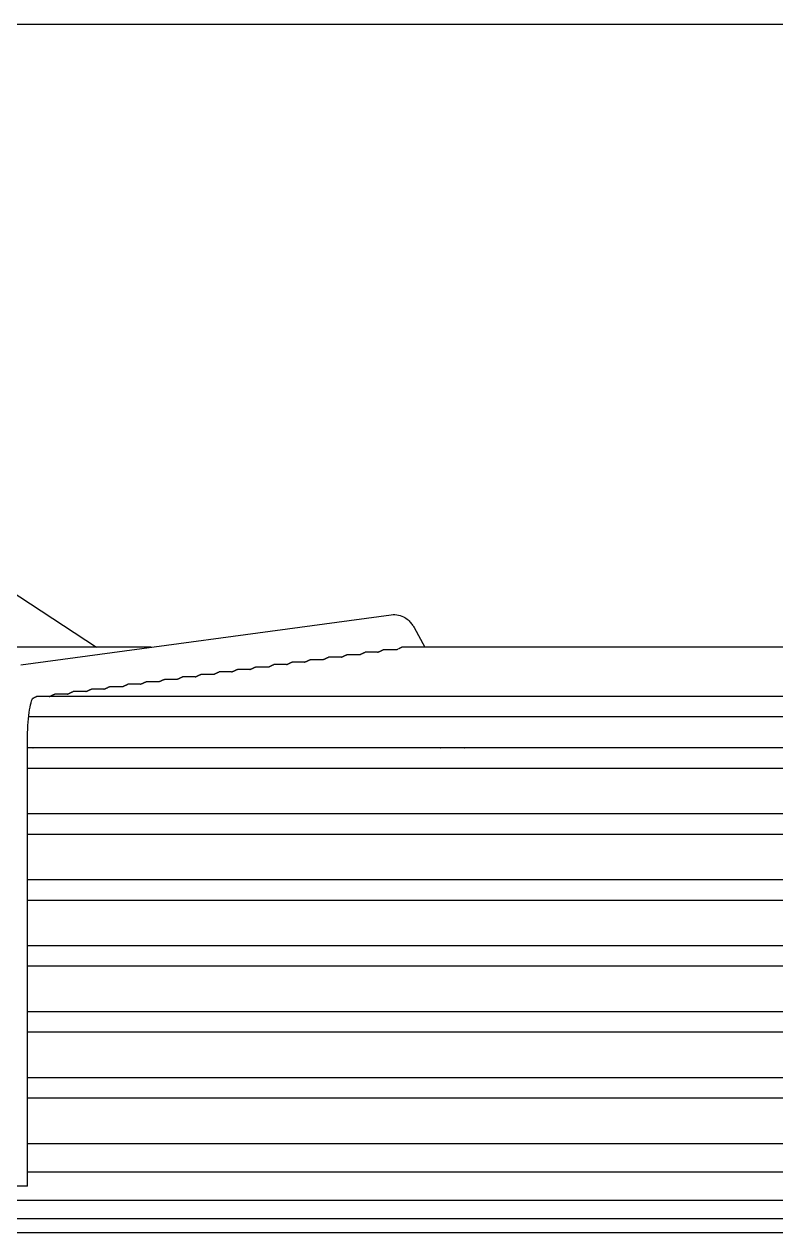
# Model space of a CAD drawing. Header units: millimetres. Extents: x 17046 to 32328, y 18593 to 29476.
# Drawn here: x 17351.49 to 17355.62, y 18984.06 to 18990.69 of the extents above; entities that cross this region are included whole.
import ezdxf

# ---------------------------------------------------------------- set-up
doc = ezdxf.new("R2010")
doc.units = ezdxf.units.MM
doc.header["$LTSCALE"] = 5
doc.layers.add('UNIT', color=6, linetype='Continuous')

msp = doc.modelspace()

# ---------------------------------------------------------------- linework, layer by layer
at = {"layer": 'UNIT'}
for p, q in [((17350.5306, 18990.6942), (17360.6099, 18990.6942)), ((17350.9552, 18987.8889), (17351.8922, 18987.2749)), ((17351.4755, 18987.1783), (17353.5109, 18987.4529)), ((17353.6358, 18987.383), (17353.6958, 18987.2749)), ((17352.1916, 18987.2749), (17350.686, 18987.2749)), ((17353.3353, 18987.2331), (17353.2666, 18987.2331)), ((17353.4355, 18987.2466), (17353.3668, 18987.2466)), ((17353.5354, 18987.2601), (17353.4671, 18987.2601)), ((17357.5715, 18987.2749), (17353.569, 18987.2749)), ((17352.8344, 18987.1657), (17352.7655, 18987.1657)), ((17352.9346, 18987.1791), (17352.8657, 18987.1791)), ((17353.0348, 18987.1926), (17352.9659, 18987.1926)), ((17353.1349, 18987.2061), (17353.0662, 18987.2061)), ((17353.2351, 18987.2196), (17353.1664, 18987.2196)), ((17352.3335, 18987.0982), (17352.2644, 18987.0982)), ((17352.4337, 18987.1117), (17352.3646, 18987.1117)), ((17352.5338, 18987.1252), (17352.4648, 18987.1252)), ((17352.634, 18987.1387), (17352.565, 18987.1387)), ((17352.7342, 18987.1522), (17352.6653, 18987.1522)), ((17351.9327, 18987.0442), (17351.8635, 18987.0442)), ((17352.0329, 18987.0577), (17351.9637, 18987.0577)), ((17352.1331, 18987.0712), (17352.0639, 18987.0712)), ((17352.2333, 18987.0847), (17352.1641, 18987.0847)), ((17359.5777, 18987.0037), (17351.5628, 18987.0037)), ((17351.7324, 18987.0172), (17351.663, 18987.0172)), ((17351.8325, 18987.0307), (17351.7632, 18987.0307)), ((17351.5191, 18986.8935), (17359.6213, 18986.8935)), ((17351.5133, 18984.3163), (17351.5133, 18986.7856)), ((17359.6272, 18986.7218), (17351.5133, 18986.7218)), ((17351.5422, 18986.7232), (17351.5444, 18986.7218)), ((17352.2919, 18986.7232), (17352.2919, 18986.7218)), ((17351.5133, 18986.6115), (17359.6272, 18986.6115)), ((17359.6272, 18986.3596), (17351.5133, 18986.3596)), ((17351.5133, 18986.2493), (17359.6272, 18986.2493)), ((17359.6272, 18985.9974), (17351.5133, 18985.9974)), ((17351.5133, 18985.8871), (17359.6272, 18985.8871)), ((17359.6272, 18985.6352), (17351.5133, 18985.6352)), ((17351.5133, 18985.5249), (17359.6272, 18985.5249)), ((17359.6272, 18985.2729), (17351.5133, 18985.2729)), ((17351.5133, 18985.1627), (17359.6272, 18985.1627)), ((17359.6272, 18984.9107), (17351.5133, 18984.9107)), ((17351.5133, 18984.8005), (17359.6272, 18984.8005)), ((17359.6272, 18984.5485), (17351.5133, 18984.5485)), ((17351.5133, 18984.395), (17359.6272, 18984.395)), ((17351.5133, 18984.3163), (17351.3164, 18984.3163)), ((17350.9443, 18984.2395), (17360.1962, 18984.2395)), ((17338.7002, 18984.1391), (17372.4403, 18984.1391)), ((17372.4403, 18984.0604), (17338.7002, 18984.0604))]:
    msp.add_line(p, q, dxfattribs=at)
for start_param, end_param in [(0.23649, 0.259134), (1.752338, 1.774981)]:
    msp.add_ellipse((17353.8538, 18986.7872), major_axis=(-0.0861, -0.0478), ratio=0.875426, start_param=start_param, end_param=end_param, dxfattribs=at)
for points, knots in [([(17353.5109, 18987.4529), (17353.5242, 18987.4547), (17353.5382, 18987.454), (17353.5639, 18987.4482), (17353.5753, 18987.4432), (17353.5943, 18987.4319), (17353.602, 18987.4256), (17353.6148, 18987.4132), (17353.6199, 18987.407), (17353.6287, 18987.3949), (17353.6324, 18987.389), (17353.6357, 18987.3831), (17353.6357, 18987.383), (17353.6358, 18987.383)], [3.1066861, 3.1066861, 3.1066861, 3.1066861, 3.1999885, 3.1999885, 3.2942363, 3.2942363, 3.388484, 3.388484, 3.4827318, 3.4827318, 3.5769796, 3.5769796, 3.577925, 3.577925, 3.577925, 3.577925]), ([(17353.2351, 18987.2196), (17353.2364, 18987.2201), (17353.2376, 18987.2206), (17353.2388, 18987.221), (17353.2401, 18987.2215), (17353.2413, 18987.222), (17353.2425, 18987.2225), (17353.2436, 18987.223), (17353.2448, 18987.2235), (17353.2458, 18987.224), (17353.2469, 18987.2245), (17353.248, 18987.225), (17353.2489, 18987.2254), (17353.2499, 18987.2259), (17353.2509, 18987.2263), (17353.2518, 18987.2268), (17353.2527, 18987.2272), (17353.2535, 18987.2276), (17353.2543, 18987.228), (17353.2551, 18987.2284), (17353.2559, 18987.2288), (17353.2566, 18987.2292), (17353.2573, 18987.2295), (17353.258, 18987.2299), (17353.2587, 18987.2302), (17353.2593, 18987.2305), (17353.26, 18987.2308), (17353.2605, 18987.231), (17353.2611, 18987.2313), (17353.2617, 18987.2315), (17353.2622, 18987.2318), (17353.2627, 18987.232), (17353.2631, 18987.2322), (17353.2636, 18987.2323), (17353.264, 18987.2325), (17353.2644, 18987.2326), (17353.2648, 18987.2328), (17353.2651, 18987.2329), (17353.2655, 18987.233), (17353.2657, 18987.233), (17353.266, 18987.2331), (17353.2663, 18987.2331), (17353.2665, 18987.2331), (17353.2665, 18987.2331), (17353.2666, 18987.2331), (17353.2666, 18987.2331)], [0.17268, 0.17268, 0.17268, 0.17268, 0.195122, 0.195122, 0.195122, 0.2195122, 0.2195122, 0.2195122, 0.2439024, 0.2439024, 0.2439024, 0.2682927, 0.2682927, 0.2682927, 0.2926829, 0.2926829, 0.2926829, 0.3170732, 0.3170732, 0.3170732, 0.3414634, 0.3414634, 0.3414634, 0.3658537, 0.3658537, 0.3658537, 0.3902439, 0.3902439, 0.3902439, 0.4146341, 0.4146341, 0.4146341, 0.4390244, 0.4390244, 0.4390244, 0.4634146, 0.4634146, 0.4634146, 0.4878049, 0.4878049, 0.4878049, 0.5121951, 0.5121951, 0.5121951, 0.515732, 0.515732, 0.515732, 0.515732]), ([(17353.3353, 18987.2331), (17353.3366, 18987.2336), (17353.3378, 18987.2341), (17353.339, 18987.2345), (17353.3403, 18987.235), (17353.3415, 18987.2355), (17353.3427, 18987.236), (17353.3439, 18987.2365), (17353.345, 18987.237), (17353.3461, 18987.2375), (17353.3472, 18987.238), (17353.3482, 18987.2385), (17353.3492, 18987.2389), (17353.3502, 18987.2394), (17353.3511, 18987.2399), (17353.352, 18987.2403), (17353.3529, 18987.2407), (17353.3537, 18987.2411), (17353.3545, 18987.2415), (17353.3554, 18987.2419), (17353.3561, 18987.2423), (17353.3568, 18987.2427), (17353.3576, 18987.243), (17353.3583, 18987.2434), (17353.3589, 18987.2437), (17353.3596, 18987.244), (17353.3602, 18987.2443), (17353.3608, 18987.2445), (17353.3613, 18987.2448), (17353.3619, 18987.245), (17353.3624, 18987.2453), (17353.3629, 18987.2455), (17353.3634, 18987.2457), (17353.3638, 18987.2458), (17353.3642, 18987.246), (17353.3646, 18987.2461), (17353.365, 18987.2463), (17353.3654, 18987.2464), (17353.3657, 18987.2465), (17353.366, 18987.2465), (17353.3663, 18987.2466), (17353.3665, 18987.2466), (17353.3667, 18987.2466), (17353.3668, 18987.2466), (17353.3668, 18987.2466), (17353.3668, 18987.2466)], [0.1723275, 0.1723275, 0.1723275, 0.1723275, 0.195122, 0.195122, 0.195122, 0.2195122, 0.2195122, 0.2195122, 0.2439024, 0.2439024, 0.2439024, 0.2682927, 0.2682927, 0.2682927, 0.2926829, 0.2926829, 0.2926829, 0.3170732, 0.3170732, 0.3170732, 0.3414634, 0.3414634, 0.3414634, 0.3658537, 0.3658537, 0.3658537, 0.3902439, 0.3902439, 0.3902439, 0.4146341, 0.4146341, 0.4146341, 0.4390244, 0.4390244, 0.4390244, 0.4634146, 0.4634146, 0.4634146, 0.4878049, 0.4878049, 0.4878049, 0.5121951, 0.5121951, 0.5121951, 0.5157454, 0.5157454, 0.5157454, 0.5157454]), ([(17353.4355, 18987.2466), (17353.4368, 18987.2471), (17353.438, 18987.2476), (17353.4393, 18987.248), (17353.4405, 18987.2485), (17353.4418, 18987.2491), (17353.4429, 18987.2496), (17353.4441, 18987.2501), (17353.4452, 18987.2505), (17353.4463, 18987.251), (17353.4474, 18987.2515), (17353.4484, 18987.252), (17353.4494, 18987.2524), (17353.4504, 18987.2529), (17353.4513, 18987.2534), (17353.4522, 18987.2538), (17353.4531, 18987.2542), (17353.454, 18987.2546), (17353.4548, 18987.255), (17353.4556, 18987.2554), (17353.4564, 18987.2558), (17353.4571, 18987.2562), (17353.4578, 18987.2565), (17353.4585, 18987.2569), (17353.4591, 18987.2572), (17353.4598, 18987.2575), (17353.4604, 18987.2578), (17353.461, 18987.258), (17353.4616, 18987.2583), (17353.4621, 18987.2585), (17353.4626, 18987.2588), (17353.4631, 18987.259), (17353.4636, 18987.2592), (17353.464, 18987.2593), (17353.4645, 18987.2595), (17353.4649, 18987.2596), (17353.4652, 18987.2598), (17353.4656, 18987.2599), (17353.4659, 18987.26), (17353.4662, 18987.26), (17353.4665, 18987.2601), (17353.4667, 18987.2601), (17353.467, 18987.2601), (17353.467, 18987.2601), (17353.467, 18987.2601), (17353.4671, 18987.2601)], [0.1719755, 0.1719755, 0.1719755, 0.1719755, 0.195122, 0.195122, 0.195122, 0.2195122, 0.2195122, 0.2195122, 0.2439024, 0.2439024, 0.2439024, 0.2682927, 0.2682927, 0.2682927, 0.2926829, 0.2926829, 0.2926829, 0.3170732, 0.3170732, 0.3170732, 0.3414634, 0.3414634, 0.3414634, 0.3658537, 0.3658537, 0.3658537, 0.3902439, 0.3902439, 0.3902439, 0.4146341, 0.4146341, 0.4146341, 0.4390244, 0.4390244, 0.4390244, 0.4634146, 0.4634146, 0.4634146, 0.4878049, 0.4878049, 0.4878049, 0.5121951, 0.5121951, 0.5121951, 0.5157586, 0.5157586, 0.5157586, 0.5157586]), ([(17353.5354, 18987.2601), (17353.5357, 18987.2602), (17353.536, 18987.2603), (17353.5363, 18987.2605), (17353.5378, 18987.261), (17353.5391, 18987.2615), (17353.5404, 18987.262), (17353.5417, 18987.2626), (17353.543, 18987.2631), (17353.5442, 18987.2636), (17353.5454, 18987.2642), (17353.5466, 18987.2647), (17353.5477, 18987.2652)], [0.16559879, 0.16559879, 0.16559879, 0.16559879, 0.17073171, 0.17073171, 0.17073171, 0.19512195, 0.19512195, 0.19512195, 0.2195122, 0.2195122, 0.2195122, 0.24390244, 0.24390244, 0.24390244, 0.24390244]), ([(17353.5508, 18987.2667), (17353.5518, 18987.2672), (17353.5528, 18987.2677), (17353.5537, 18987.2682), (17353.5546, 18987.2686), (17353.5555, 18987.2691), (17353.5563, 18987.2695), (17353.5572, 18987.2699), (17353.558, 18987.2703), (17353.5587, 18987.2707), (17353.5595, 18987.2711), (17353.5602, 18987.2714), (17353.5608, 18987.2717), (17353.5615, 18987.2721), (17353.5621, 18987.2724), (17353.5627, 18987.2727), (17353.5633, 18987.273), (17353.5639, 18987.2732), (17353.5644, 18987.2734), (17353.5649, 18987.2737), (17353.5654, 18987.2739), (17353.5658, 18987.2741), (17353.5663, 18987.2742), (17353.5667, 18987.2744), (17353.5671, 18987.2745), (17353.5674, 18987.2746), (17353.5678, 18987.2747), (17353.5681, 18987.2748), (17353.5684, 18987.2748), (17353.5686, 18987.2749), (17353.5689, 18987.2749), (17353.5689, 18987.2749), (17353.5689, 18987.2749), (17353.569, 18987.2749)], [0.2682927, 0.2682927, 0.2682927, 0.2682927, 0.2926829, 0.2926829, 0.2926829, 0.3170732, 0.3170732, 0.3170732, 0.3414634, 0.3414634, 0.3414634, 0.3658537, 0.3658537, 0.3658537, 0.3902439, 0.3902439, 0.3902439, 0.4146341, 0.4146341, 0.4146341, 0.4390244, 0.4390244, 0.4390244, 0.4634146, 0.4634146, 0.4634146, 0.4878049, 0.4878049, 0.4878049, 0.5121951, 0.5121951, 0.5121951, 0.5152045, 0.5152045, 0.5152045, 0.5152045]), ([(17352.7342, 18987.1522), (17352.7354, 18987.1526), (17352.7365, 18987.153), (17352.7376, 18987.1534), (17352.7389, 18987.154), (17352.7401, 18987.1545), (17352.7413, 18987.155), (17352.7425, 18987.1555), (17352.7436, 18987.156), (17352.7447, 18987.1565), (17352.7457, 18987.1569), (17352.7468, 18987.1574), (17352.7478, 18987.1579), (17352.7488, 18987.1584), (17352.7497, 18987.1588), (17352.7506, 18987.1593), (17352.7515, 18987.1597), (17352.7523, 18987.1601), (17352.7532, 18987.1605), (17352.754, 18987.1609), (17352.7547, 18987.1613), (17352.7555, 18987.1616), (17352.7562, 18987.162), (17352.7569, 18987.1623), (17352.7575, 18987.1627), (17352.7582, 18987.163), (17352.7588, 18987.1633), (17352.7594, 18987.1635), (17352.76, 18987.1638), (17352.7605, 18987.1641), (17352.761, 18987.1643), (17352.7615, 18987.1645), (17352.762, 18987.1647), (17352.7624, 18987.1649), (17352.7629, 18987.165), (17352.7633, 18987.1652), (17352.7636, 18987.1653), (17352.764, 18987.1654), (17352.7643, 18987.1655), (17352.7646, 18987.1655), (17352.7649, 18987.1656), (17352.7652, 18987.1656), (17352.7654, 18987.1657), (17352.7654, 18987.1657), (17352.7655, 18987.1657), (17352.7655, 18987.1657)], [0.1744428, 0.1744428, 0.1744428, 0.1744428, 0.195122, 0.195122, 0.195122, 0.2195122, 0.2195122, 0.2195122, 0.2439024, 0.2439024, 0.2439024, 0.2682927, 0.2682927, 0.2682927, 0.2926829, 0.2926829, 0.2926829, 0.3170732, 0.3170732, 0.3170732, 0.3414634, 0.3414634, 0.3414634, 0.3658537, 0.3658537, 0.3658537, 0.3902439, 0.3902439, 0.3902439, 0.4146341, 0.4146341, 0.4146341, 0.4390244, 0.4390244, 0.4390244, 0.4634146, 0.4634146, 0.4634146, 0.4878049, 0.4878049, 0.4878049, 0.5121951, 0.5121951, 0.5121951, 0.5156642, 0.5156642, 0.5156642, 0.5156642]), ([(17352.8344, 18987.1657), (17352.8356, 18987.1661), (17352.8367, 18987.1665), (17352.8378, 18987.167), (17352.8391, 18987.1675), (17352.8403, 18987.168), (17352.8415, 18987.1685), (17352.8427, 18987.169), (17352.8438, 18987.1695), (17352.8449, 18987.17), (17352.846, 18987.1705), (17352.847, 18987.1709), (17352.848, 18987.1714), (17352.849, 18987.1719), (17352.8499, 18987.1723), (17352.8508, 18987.1728), (17352.8517, 18987.1732), (17352.8526, 18987.1736), (17352.8534, 18987.174), (17352.8542, 18987.1744), (17352.855, 18987.1748), (17352.8557, 18987.1752), (17352.8564, 18987.1755), (17352.8571, 18987.1758), (17352.8578, 18987.1762), (17352.8584, 18987.1765), (17352.859, 18987.1768), (17352.8596, 18987.177), (17352.8602, 18987.1773), (17352.8607, 18987.1776), (17352.8612, 18987.1778), (17352.8618, 18987.178), (17352.8622, 18987.1782), (17352.8627, 18987.1784), (17352.8631, 18987.1785), (17352.8635, 18987.1787), (17352.8639, 18987.1788), (17352.8642, 18987.1789), (17352.8646, 18987.179), (17352.8648, 18987.179), (17352.8651, 18987.1791), (17352.8654, 18987.1791), (17352.8656, 18987.1791), (17352.8657, 18987.1791), (17352.8657, 18987.1791), (17352.8657, 18987.1791)], [0.1740907, 0.1740907, 0.1740907, 0.1740907, 0.195122, 0.195122, 0.195122, 0.2195122, 0.2195122, 0.2195122, 0.2439024, 0.2439024, 0.2439024, 0.2682927, 0.2682927, 0.2682927, 0.2926829, 0.2926829, 0.2926829, 0.3170732, 0.3170732, 0.3170732, 0.3414634, 0.3414634, 0.3414634, 0.3658537, 0.3658537, 0.3658537, 0.3902439, 0.3902439, 0.3902439, 0.4146341, 0.4146341, 0.4146341, 0.4390244, 0.4390244, 0.4390244, 0.4634146, 0.4634146, 0.4634146, 0.4878049, 0.4878049, 0.4878049, 0.5121951, 0.5121951, 0.5121951, 0.5156779, 0.5156779, 0.5156779, 0.5156779]), ([(17352.9346, 18987.1791), (17352.9358, 18987.1796), (17352.9369, 18987.18), (17352.9381, 18987.1805), (17352.9393, 18987.181), (17352.9406, 18987.1815), (17352.9418, 18987.182), (17352.9429, 18987.1825), (17352.9441, 18987.183), (17352.9451, 18987.1835), (17352.9462, 18987.184), (17352.9473, 18987.1844), (17352.9482, 18987.1849), (17352.9492, 18987.1854), (17352.9502, 18987.1858), (17352.9511, 18987.1863), (17352.952, 18987.1867), (17352.9528, 18987.1871), (17352.9536, 18987.1875), (17352.9544, 18987.1879), (17352.9552, 18987.1883), (17352.9559, 18987.1887), (17352.9567, 18987.189), (17352.9573, 18987.1893), (17352.958, 18987.1897), (17352.9587, 18987.19), (17352.9593, 18987.1903), (17352.9598, 18987.1905), (17352.9604, 18987.1908), (17352.961, 18987.1911), (17352.9615, 18987.1913), (17352.962, 18987.1915), (17352.9625, 18987.1917), (17352.9629, 18987.1919), (17352.9633, 18987.192), (17352.9637, 18987.1922), (17352.9641, 18987.1923), (17352.9644, 18987.1924), (17352.9648, 18987.1925), (17352.9651, 18987.1925), (17352.9654, 18987.1926), (17352.9656, 18987.1926), (17352.9658, 18987.1926), (17352.9659, 18987.1926), (17352.9659, 18987.1926), (17352.9659, 18987.1926)], [0.1737382, 0.1737382, 0.1737382, 0.1737382, 0.195122, 0.195122, 0.195122, 0.2195122, 0.2195122, 0.2195122, 0.2439024, 0.2439024, 0.2439024, 0.2682927, 0.2682927, 0.2682927, 0.2926829, 0.2926829, 0.2926829, 0.3170732, 0.3170732, 0.3170732, 0.3414634, 0.3414634, 0.3414634, 0.3658537, 0.3658537, 0.3658537, 0.3902439, 0.3902439, 0.3902439, 0.4146341, 0.4146341, 0.4146341, 0.4390244, 0.4390244, 0.4390244, 0.4634146, 0.4634146, 0.4634146, 0.4878049, 0.4878049, 0.4878049, 0.5121951, 0.5121951, 0.5121951, 0.5156915, 0.5156915, 0.5156915, 0.5156915]), ([(17353.0348, 18987.1926), (17353.036, 18987.1931), (17353.0372, 18987.1935), (17353.0383, 18987.194), (17353.0396, 18987.1945), (17353.0408, 18987.195), (17353.042, 18987.1955), (17353.0432, 18987.196), (17353.0443, 18987.1965), (17353.0454, 18987.197), (17353.0465, 18987.1975), (17353.0475, 18987.198), (17353.0485, 18987.1984), (17353.0495, 18987.1989), (17353.0504, 18987.1993), (17353.0513, 18987.1998), (17353.0522, 18987.2002), (17353.053, 18987.2006), (17353.0538, 18987.201), (17353.0547, 18987.2014), (17353.0554, 18987.2018), (17353.0562, 18987.2022), (17353.0569, 18987.2025), (17353.0576, 18987.2028), (17353.0582, 18987.2032), (17353.0589, 18987.2035), (17353.0595, 18987.2038), (17353.0601, 18987.204), (17353.0607, 18987.2043), (17353.0612, 18987.2045), (17353.0617, 18987.2048), (17353.0622, 18987.205), (17353.0627, 18987.2052), (17353.0631, 18987.2053), (17353.0635, 18987.2055), (17353.0639, 18987.2057), (17353.0643, 18987.2058), (17353.0647, 18987.2059), (17353.065, 18987.206), (17353.0653, 18987.206), (17353.0656, 18987.2061), (17353.0658, 18987.2061), (17353.0661, 18987.2061), (17353.0661, 18987.2061), (17353.0661, 18987.2061), (17353.0662, 18987.2061)], [0.1733855, 0.1733855, 0.1733855, 0.1733855, 0.195122, 0.195122, 0.195122, 0.2195122, 0.2195122, 0.2195122, 0.2439024, 0.2439024, 0.2439024, 0.2682927, 0.2682927, 0.2682927, 0.2926829, 0.2926829, 0.2926829, 0.3170732, 0.3170732, 0.3170732, 0.3414634, 0.3414634, 0.3414634, 0.3658537, 0.3658537, 0.3658537, 0.3902439, 0.3902439, 0.3902439, 0.4146341, 0.4146341, 0.4146341, 0.4390244, 0.4390244, 0.4390244, 0.4634146, 0.4634146, 0.4634146, 0.4878049, 0.4878049, 0.4878049, 0.5121951, 0.5121951, 0.5121951, 0.5157051, 0.5157051, 0.5157051, 0.5157051]), ([(17353.1349, 18987.2061), (17353.1362, 18987.2066), (17353.1374, 18987.207), (17353.1385, 18987.2075), (17353.1398, 18987.208), (17353.1411, 18987.2085), (17353.1422, 18987.209), (17353.1434, 18987.2095), (17353.1445, 18987.21), (17353.1456, 18987.2105), (17353.1467, 18987.211), (17353.1477, 18987.2115), (17353.1487, 18987.2119), (17353.1497, 18987.2124), (17353.1506, 18987.2128), (17353.1515, 18987.2133), (17353.1524, 18987.2137), (17353.1533, 18987.2141), (17353.1541, 18987.2145), (17353.1549, 18987.2149), (17353.1557, 18987.2153), (17353.1564, 18987.2157), (17353.1571, 18987.216), (17353.1578, 18987.2164), (17353.1585, 18987.2167), (17353.1591, 18987.217), (17353.1597, 18987.2173), (17353.1603, 18987.2175), (17353.1609, 18987.2178), (17353.1614, 18987.218), (17353.1619, 18987.2183), (17353.1624, 18987.2185), (17353.1629, 18987.2187), (17353.1633, 18987.2188), (17353.1638, 18987.219), (17353.1642, 18987.2192), (17353.1645, 18987.2193), (17353.1649, 18987.2194), (17353.1652, 18987.2195), (17353.1655, 18987.2195), (17353.1658, 18987.2196), (17353.1661, 18987.2196), (17353.1663, 18987.2196), (17353.1663, 18987.2196), (17353.1664, 18987.2196), (17353.1664, 18987.2196)], [0.1730327, 0.1730327, 0.1730327, 0.1730327, 0.195122, 0.195122, 0.195122, 0.2195122, 0.2195122, 0.2195122, 0.2439024, 0.2439024, 0.2439024, 0.2682927, 0.2682927, 0.2682927, 0.2926829, 0.2926829, 0.2926829, 0.3170732, 0.3170732, 0.3170732, 0.3414634, 0.3414634, 0.3414634, 0.3658537, 0.3658537, 0.3658537, 0.3902439, 0.3902439, 0.3902439, 0.4146341, 0.4146341, 0.4146341, 0.4390244, 0.4390244, 0.4390244, 0.4634146, 0.4634146, 0.4634146, 0.4878049, 0.4878049, 0.4878049, 0.5121951, 0.5121951, 0.5121951, 0.5157186, 0.5157186, 0.5157186, 0.5157186]), ([(17352.2333, 18987.0847), (17352.2343, 18987.0851), (17352.2354, 18987.0855), (17352.2364, 18987.0859), (17352.2377, 18987.0864), (17352.2389, 18987.0869), (17352.2401, 18987.0874), (17352.2413, 18987.0879), (17352.2424, 18987.0884), (17352.2435, 18987.0889), (17352.2446, 18987.0894), (17352.2456, 18987.0899), (17352.2466, 18987.0904), (17352.2476, 18987.0908), (17352.2485, 18987.0913), (17352.2494, 18987.0917), (17352.2503, 18987.0922), (17352.2512, 18987.0926), (17352.252, 18987.093), (17352.2528, 18987.0934), (17352.2536, 18987.0938), (17352.2543, 18987.0941), (17352.255, 18987.0945), (17352.2557, 18987.0948), (17352.2564, 18987.0952), (17352.2571, 18987.0955), (17352.2577, 18987.0958), (17352.2582, 18987.096), (17352.2588, 18987.0963), (17352.2594, 18987.0966), (17352.2599, 18987.0968), (17352.2604, 18987.097), (17352.2609, 18987.0972), (17352.2613, 18987.0974), (17352.2617, 18987.0975), (17352.2621, 18987.0977), (17352.2625, 18987.0978), (17352.2629, 18987.0979), (17352.2632, 18987.098), (17352.2635, 18987.0981), (17352.2638, 18987.0981), (17352.2641, 18987.0982), (17352.2643, 18987.0982), (17352.2643, 18987.0982), (17352.2643, 18987.0982), (17352.2644, 18987.0982)], [0.1761954, 0.1761954, 0.1761954, 0.1761954, 0.195122, 0.195122, 0.195122, 0.2195122, 0.2195122, 0.2195122, 0.2439024, 0.2439024, 0.2439024, 0.2682927, 0.2682927, 0.2682927, 0.2926829, 0.2926829, 0.2926829, 0.3170732, 0.3170732, 0.3170732, 0.3414634, 0.3414634, 0.3414634, 0.3658537, 0.3658537, 0.3658537, 0.3902439, 0.3902439, 0.3902439, 0.4146341, 0.4146341, 0.4146341, 0.4390244, 0.4390244, 0.4390244, 0.4634146, 0.4634146, 0.4634146, 0.4878049, 0.4878049, 0.4878049, 0.5121951, 0.5121951, 0.5121951, 0.5155955, 0.5155955, 0.5155955, 0.5155955]), ([(17352.3335, 18987.0982), (17352.3345, 18987.0986), (17352.3356, 18987.099), (17352.3366, 18987.0994), (17352.3379, 18987.0999), (17352.3391, 18987.1004), (17352.3403, 18987.1009), (17352.3415, 18987.1014), (17352.3426, 18987.1019), (17352.3437, 18987.1024), (17352.3448, 18987.1029), (17352.3458, 18987.1034), (17352.3468, 18987.1039), (17352.3478, 18987.1043), (17352.3488, 18987.1048), (17352.3497, 18987.1052), (17352.3506, 18987.1057), (17352.3514, 18987.1061), (17352.3522, 18987.1065), (17352.353, 18987.1069), (17352.3538, 18987.1073), (17352.3545, 18987.1076), (17352.3553, 18987.108), (17352.356, 18987.1083), (17352.3566, 18987.1087), (17352.3573, 18987.109), (17352.3579, 18987.1093), (17352.3585, 18987.1095), (17352.3591, 18987.1098), (17352.3596, 18987.1101), (17352.3601, 18987.1103), (17352.3606, 18987.1105), (17352.3611, 18987.1107), (17352.3615, 18987.1109), (17352.362, 18987.111), (17352.3624, 18987.1112), (17352.3627, 18987.1113), (17352.3631, 18987.1114), (17352.3634, 18987.1115), (17352.3637, 18987.1116), (17352.364, 18987.1116), (17352.3643, 18987.1117), (17352.3645, 18987.1117), (17352.3645, 18987.1117), (17352.3646, 18987.1117), (17352.3646, 18987.1117)], [0.1758462, 0.1758462, 0.1758462, 0.1758462, 0.195122, 0.195122, 0.195122, 0.2195122, 0.2195122, 0.2195122, 0.2439024, 0.2439024, 0.2439024, 0.2682927, 0.2682927, 0.2682927, 0.2926829, 0.2926829, 0.2926829, 0.3170732, 0.3170732, 0.3170732, 0.3414634, 0.3414634, 0.3414634, 0.3658537, 0.3658537, 0.3658537, 0.3902439, 0.3902439, 0.3902439, 0.4146341, 0.4146341, 0.4146341, 0.4390244, 0.4390244, 0.4390244, 0.4634146, 0.4634146, 0.4634146, 0.4878049, 0.4878049, 0.4878049, 0.5121951, 0.5121951, 0.5121951, 0.5156093, 0.5156093, 0.5156093, 0.5156093]), ([(17352.4337, 18987.1117), (17352.4348, 18987.1121), (17352.4358, 18987.1125), (17352.4369, 18987.1129), (17352.4381, 18987.1134), (17352.4394, 18987.1139), (17352.4406, 18987.1144), (17352.4417, 18987.1149), (17352.4429, 18987.1154), (17352.444, 18987.1159), (17352.445, 18987.1164), (17352.4461, 18987.1169), (17352.4471, 18987.1174), (17352.4481, 18987.1178), (17352.449, 18987.1183), (17352.4499, 18987.1187), (17352.4508, 18987.1192), (17352.4516, 18987.1196), (17352.4525, 18987.12), (17352.4533, 18987.1204), (17352.454, 18987.1208), (17352.4548, 18987.1211), (17352.4555, 18987.1215), (17352.4562, 18987.1218), (17352.4569, 18987.1222), (17352.4575, 18987.1225), (17352.4581, 18987.1228), (17352.4587, 18987.123), (17352.4593, 18987.1233), (17352.4598, 18987.1236), (17352.4603, 18987.1238), (17352.4608, 18987.124), (17352.4613, 18987.1242), (17352.4618, 18987.1244), (17352.4622, 18987.1245), (17352.4626, 18987.1247), (17352.463, 18987.1248), (17352.4633, 18987.1249), (17352.4637, 18987.125), (17352.4639, 18987.1251), (17352.4642, 18987.1251), (17352.4645, 18987.1252), (17352.4647, 18987.1252), (17352.4648, 18987.1252), (17352.4648, 18987.1252), (17352.4648, 18987.1252)], [0.1754963, 0.1754963, 0.1754963, 0.1754963, 0.195122, 0.195122, 0.195122, 0.2195122, 0.2195122, 0.2195122, 0.2439024, 0.2439024, 0.2439024, 0.2682927, 0.2682927, 0.2682927, 0.2926829, 0.2926829, 0.2926829, 0.3170732, 0.3170732, 0.3170732, 0.3414634, 0.3414634, 0.3414634, 0.3658537, 0.3658537, 0.3658537, 0.3902439, 0.3902439, 0.3902439, 0.4146341, 0.4146341, 0.4146341, 0.4390244, 0.4390244, 0.4390244, 0.4634146, 0.4634146, 0.4634146, 0.4878049, 0.4878049, 0.4878049, 0.5121951, 0.5121951, 0.5121951, 0.5156231, 0.5156231, 0.5156231, 0.5156231]), ([(17352.5338, 18987.1252), (17352.535, 18987.1256), (17352.536, 18987.126), (17352.5371, 18987.1264), (17352.5384, 18987.1269), (17352.5396, 18987.1274), (17352.5408, 18987.1279), (17352.542, 18987.1284), (17352.5431, 18987.1289), (17352.5442, 18987.1294), (17352.5453, 18987.1299), (17352.5463, 18987.1304), (17352.5473, 18987.1309), (17352.5483, 18987.1313), (17352.5492, 18987.1318), (17352.5501, 18987.1322), (17352.551, 18987.1327), (17352.5519, 18987.1331), (17352.5527, 18987.1335), (17352.5535, 18987.1339), (17352.5543, 18987.1343), (17352.555, 18987.1346), (17352.5557, 18987.135), (17352.5564, 18987.1353), (17352.5571, 18987.1357), (17352.5577, 18987.136), (17352.5584, 18987.1363), (17352.5589, 18987.1365), (17352.5595, 18987.1368), (17352.5601, 18987.1371), (17352.5606, 18987.1373), (17352.5611, 18987.1375), (17352.5615, 18987.1377), (17352.562, 18987.1379), (17352.5624, 18987.138), (17352.5628, 18987.1382), (17352.5632, 18987.1383), (17352.5635, 18987.1384), (17352.5639, 18987.1385), (17352.5642, 18987.1386), (17352.5645, 18987.1386), (17352.5647, 18987.1387), (17352.5649, 18987.1387), (17352.565, 18987.1387), (17352.565, 18987.1387), (17352.565, 18987.1387)], [0.1751457, 0.1751457, 0.1751457, 0.1751457, 0.195122, 0.195122, 0.195122, 0.2195122, 0.2195122, 0.2195122, 0.2439024, 0.2439024, 0.2439024, 0.2682927, 0.2682927, 0.2682927, 0.2926829, 0.2926829, 0.2926829, 0.3170732, 0.3170732, 0.3170732, 0.3414634, 0.3414634, 0.3414634, 0.3658537, 0.3658537, 0.3658537, 0.3902439, 0.3902439, 0.3902439, 0.4146341, 0.4146341, 0.4146341, 0.4390244, 0.4390244, 0.4390244, 0.4634146, 0.4634146, 0.4634146, 0.4878049, 0.4878049, 0.4878049, 0.5121951, 0.5121951, 0.5121951, 0.5156368, 0.5156368, 0.5156368, 0.5156368]), ([(17352.634, 18987.1387), (17352.6352, 18987.1391), (17352.6363, 18987.1395), (17352.6373, 18987.1399), (17352.6386, 18987.1404), (17352.6399, 18987.1409), (17352.641, 18987.1415), (17352.6422, 18987.142), (17352.6433, 18987.1425), (17352.6444, 18987.1429), (17352.6455, 18987.1434), (17352.6465, 18987.1439), (17352.6475, 18987.1444), (17352.6485, 18987.1449), (17352.6495, 18987.1453), (17352.6504, 18987.1457), (17352.6513, 18987.1462), (17352.6521, 18987.1466), (17352.6529, 18987.147), (17352.6537, 18987.1474), (17352.6545, 18987.1478), (17352.6552, 18987.1481), (17352.656, 18987.1485), (17352.6567, 18987.1488), (17352.6573, 18987.1492), (17352.658, 18987.1495), (17352.6586, 18987.1498), (17352.6592, 18987.15), (17352.6597, 18987.1503), (17352.6603, 18987.1506), (17352.6608, 18987.1508), (17352.6613, 18987.151), (17352.6618, 18987.1512), (17352.6622, 18987.1514), (17352.6626, 18987.1515), (17352.663, 18987.1517), (17352.6634, 18987.1518), (17352.6638, 18987.1519), (17352.6641, 18987.152), (17352.6644, 18987.1521), (17352.6647, 18987.1521), (17352.6649, 18987.1521), (17352.6652, 18987.1522), (17352.6652, 18987.1522), (17352.6652, 18987.1522), (17352.6653, 18987.1522)], [0.1747945, 0.1747945, 0.1747945, 0.1747945, 0.195122, 0.195122, 0.195122, 0.2195122, 0.2195122, 0.2195122, 0.2439024, 0.2439024, 0.2439024, 0.2682927, 0.2682927, 0.2682927, 0.2926829, 0.2926829, 0.2926829, 0.3170732, 0.3170732, 0.3170732, 0.3414634, 0.3414634, 0.3414634, 0.3658537, 0.3658537, 0.3658537, 0.3902439, 0.3902439, 0.3902439, 0.4146341, 0.4146341, 0.4146341, 0.4390244, 0.4390244, 0.4390244, 0.4634146, 0.4634146, 0.4634146, 0.4878049, 0.4878049, 0.4878049, 0.5121951, 0.5121951, 0.5121951, 0.5156505, 0.5156505, 0.5156505, 0.5156505]), ([(17351.8325, 18987.0307), (17351.8335, 18987.0311), (17351.8345, 18987.0314), (17351.8354, 18987.0318), (17351.8367, 18987.0323), (17351.8379, 18987.0328), (17351.8391, 18987.0334), (17351.8403, 18987.0339), (17351.8414, 18987.0344), (17351.8425, 18987.0349), (17351.8436, 18987.0354), (17351.8447, 18987.0359), (17351.8457, 18987.0363), (17351.8466, 18987.0368), (17351.8476, 18987.0373), (17351.8485, 18987.0377), (17351.8494, 18987.0381), (17351.8502, 18987.0386), (17351.8511, 18987.039), (17351.8519, 18987.0394), (17351.8527, 18987.0398), (17351.8534, 18987.0401), (17351.8541, 18987.0405), (17351.8548, 18987.0408), (17351.8555, 18987.0412), (17351.8561, 18987.0415), (17351.8568, 18987.0418), (17351.8573, 18987.0421), (17351.8579, 18987.0423), (17351.8585, 18987.0426), (17351.859, 18987.0428), (17351.8595, 18987.043), (17351.86, 18987.0432), (17351.8604, 18987.0434), (17351.8608, 18987.0436), (17351.8612, 18987.0437), (17351.8616, 18987.0438), (17351.862, 18987.0439), (17351.8623, 18987.044), (17351.8626, 18987.0441), (17351.8629, 18987.0442), (17351.8632, 18987.0442), (17351.8634, 18987.0442), (17351.8634, 18987.0442), (17351.8634, 18987.0442), (17351.8635, 18987.0442)], [0.1775844, 0.1775844, 0.1775844, 0.1775844, 0.195122, 0.195122, 0.195122, 0.2195122, 0.2195122, 0.2195122, 0.2439024, 0.2439024, 0.2439024, 0.2682927, 0.2682927, 0.2682927, 0.2926829, 0.2926829, 0.2926829, 0.3170732, 0.3170732, 0.3170732, 0.3414634, 0.3414634, 0.3414634, 0.3658537, 0.3658537, 0.3658537, 0.3902439, 0.3902439, 0.3902439, 0.4146341, 0.4146341, 0.4146341, 0.4390244, 0.4390244, 0.4390244, 0.4634146, 0.4634146, 0.4634146, 0.4878049, 0.4878049, 0.4878049, 0.5121951, 0.5121951, 0.5121951, 0.5155404, 0.5155404, 0.5155404, 0.5155404]), ([(17351.9327, 18987.0442), (17351.9337, 18987.0446), (17351.9347, 18987.0449), (17351.9356, 18987.0453), (17351.9369, 18987.0458), (17351.9382, 18987.0464), (17351.9394, 18987.0469), (17351.9406, 18987.0474), (17351.9417, 18987.0479), (17351.9428, 18987.0484), (17351.9439, 18987.0489), (17351.9449, 18987.0494), (17351.9459, 18987.0498), (17351.9469, 18987.0503), (17351.9478, 18987.0508), (17351.9487, 18987.0512), (17351.9496, 18987.0516), (17351.9505, 18987.0521), (17351.9513, 18987.0525), (17351.9521, 18987.0529), (17351.9529, 18987.0533), (17351.9536, 18987.0536), (17351.9544, 18987.054), (17351.955, 18987.0543), (17351.9557, 18987.0547), (17351.9564, 18987.055), (17351.957, 18987.0553), (17351.9576, 18987.0556), (17351.9581, 18987.0558), (17351.9587, 18987.0561), (17351.9592, 18987.0563), (17351.9597, 18987.0565), (17351.9602, 18987.0567), (17351.9606, 18987.0569), (17351.9611, 18987.0571), (17351.9615, 18987.0572), (17351.9618, 18987.0573), (17351.9622, 18987.0574), (17351.9625, 18987.0575), (17351.9628, 18987.0576), (17351.9631, 18987.0576), (17351.9634, 18987.0577), (17351.9636, 18987.0577), (17351.9636, 18987.0577), (17351.9637, 18987.0577), (17351.9637, 18987.0577)], [0.1772384, 0.1772384, 0.1772384, 0.1772384, 0.195122, 0.195122, 0.195122, 0.2195122, 0.2195122, 0.2195122, 0.2439024, 0.2439024, 0.2439024, 0.2682927, 0.2682927, 0.2682927, 0.2926829, 0.2926829, 0.2926829, 0.3170732, 0.3170732, 0.3170732, 0.3414634, 0.3414634, 0.3414634, 0.3658537, 0.3658537, 0.3658537, 0.3902439, 0.3902439, 0.3902439, 0.4146341, 0.4146341, 0.4146341, 0.4390244, 0.4390244, 0.4390244, 0.4634146, 0.4634146, 0.4634146, 0.4878049, 0.4878049, 0.4878049, 0.5121951, 0.5121951, 0.5121951, 0.5155542, 0.5155542, 0.5155542, 0.5155542]), ([(17352.0329, 18987.0577), (17352.0339, 18987.0581), (17352.0349, 18987.0585), (17352.0359, 18987.0588), (17352.0372, 18987.0594), (17352.0384, 18987.0599), (17352.0396, 18987.0604), (17352.0408, 18987.0609), (17352.0419, 18987.0614), (17352.043, 18987.0619), (17352.0441, 18987.0624), (17352.0451, 18987.0629), (17352.0461, 18987.0633), (17352.0471, 18987.0638), (17352.0481, 18987.0643), (17352.049, 18987.0647), (17352.0499, 18987.0652), (17352.0507, 18987.0656), (17352.0515, 18987.066), (17352.0523, 18987.0664), (17352.0531, 18987.0668), (17352.0538, 18987.0671), (17352.0546, 18987.0675), (17352.0553, 18987.0678), (17352.0559, 18987.0682), (17352.0566, 18987.0685), (17352.0572, 18987.0688), (17352.0578, 18987.069), (17352.0584, 18987.0693), (17352.0589, 18987.0696), (17352.0594, 18987.0698), (17352.0599, 18987.07), (17352.0604, 18987.0702), (17352.0608, 18987.0704), (17352.0613, 18987.0706), (17352.0617, 18987.0707), (17352.0621, 18987.0708), (17352.0624, 18987.0709), (17352.0628, 18987.071), (17352.063, 18987.0711), (17352.0633, 18987.0711), (17352.0636, 18987.0712), (17352.0638, 18987.0712), (17352.0639, 18987.0712), (17352.0639, 18987.0712), (17352.0639, 18987.0712)], [0.1768915, 0.1768915, 0.1768915, 0.1768915, 0.195122, 0.195122, 0.195122, 0.2195122, 0.2195122, 0.2195122, 0.2439024, 0.2439024, 0.2439024, 0.2682927, 0.2682927, 0.2682927, 0.2926829, 0.2926829, 0.2926829, 0.3170732, 0.3170732, 0.3170732, 0.3414634, 0.3414634, 0.3414634, 0.3658537, 0.3658537, 0.3658537, 0.3902439, 0.3902439, 0.3902439, 0.4146341, 0.4146341, 0.4146341, 0.4390244, 0.4390244, 0.4390244, 0.4634146, 0.4634146, 0.4634146, 0.4878049, 0.4878049, 0.4878049, 0.5121951, 0.5121951, 0.5121951, 0.515568, 0.515568, 0.515568, 0.515568]), ([(17352.1331, 18987.0712), (17352.1341, 18987.0716), (17352.1352, 18987.072), (17352.1361, 18987.0724), (17352.1374, 18987.0729), (17352.1387, 18987.0734), (17352.1398, 18987.0739), (17352.141, 18987.0744), (17352.1422, 18987.0749), (17352.1432, 18987.0754), (17352.1443, 18987.0759), (17352.1454, 18987.0764), (17352.1464, 18987.0768), (17352.1473, 18987.0773), (17352.1483, 18987.0778), (17352.1492, 18987.0782), (17352.1501, 18987.0787), (17352.1509, 18987.0791), (17352.1518, 18987.0795), (17352.1526, 18987.0799), (17352.1533, 18987.0803), (17352.1541, 18987.0806), (17352.1548, 18987.081), (17352.1555, 18987.0813), (17352.1562, 18987.0817), (17352.1568, 18987.082), (17352.1574, 18987.0823), (17352.158, 18987.0825), (17352.1586, 18987.0828), (17352.1591, 18987.0831), (17352.1597, 18987.0833), (17352.1602, 18987.0835), (17352.1606, 18987.0837), (17352.1611, 18987.0839), (17352.1615, 18987.084), (17352.1619, 18987.0842), (17352.1623, 18987.0843), (17352.1626, 18987.0844), (17352.163, 18987.0845), (17352.1633, 18987.0846), (17352.1636, 18987.0846), (17352.1638, 18987.0847), (17352.1641, 18987.0847), (17352.1641, 18987.0847), (17352.1641, 18987.0847), (17352.1641, 18987.0847)], [0.1765439, 0.1765439, 0.1765439, 0.1765439, 0.195122, 0.195122, 0.195122, 0.2195122, 0.2195122, 0.2195122, 0.2439024, 0.2439024, 0.2439024, 0.2682927, 0.2682927, 0.2682927, 0.2926829, 0.2926829, 0.2926829, 0.3170732, 0.3170732, 0.3170732, 0.3414634, 0.3414634, 0.3414634, 0.3658537, 0.3658537, 0.3658537, 0.3902439, 0.3902439, 0.3902439, 0.4146341, 0.4146341, 0.4146341, 0.4390244, 0.4390244, 0.4390244, 0.4634146, 0.4634146, 0.4634146, 0.4878049, 0.4878049, 0.4878049, 0.5121951, 0.5121951, 0.5121951, 0.5155818, 0.5155818, 0.5155818, 0.5155818]), ([(17351.5133, 18986.7856), (17351.5133, 18986.8121), (17351.5143, 18986.8385), (17351.5182, 18986.8881), (17351.521, 18986.9112), (17351.5278, 18986.9506), (17351.5316, 18986.9672), (17351.5369, 18986.9852), (17351.5384, 18986.9897), (17351.5398, 18986.9934)], [1.5707963, 1.5707963, 1.5707963, 1.5707963, 1.8648194, 1.8648194, 2.1537199, 2.1537199, 2.4236626, 2.4236626, 2.5311599, 2.5311599, 2.5311599, 2.5311599]), ([(17351.5398, 18986.9934), (17351.5405, 18986.9937), (17351.5412, 18986.994), (17351.5418, 18986.9943), (17351.5429, 18986.9948), (17351.544, 18986.9953), (17351.5449, 18986.9958), (17351.5459, 18986.9963), (17351.5469, 18986.9967), (17351.5478, 18986.9972), (17351.5487, 18986.9976), (17351.5495, 18986.9981), (17351.5504, 18986.9985), (17351.5512, 18986.9989), (17351.552, 18986.9993), (17351.5527, 18986.9996), (17351.5534, 18987), (17351.5541, 18987.0003), (17351.5548, 18987.0007), (17351.5554, 18987.001), (17351.5561, 18987.0013), (17351.5566, 18987.0016), (17351.5572, 18987.0018), (17351.5578, 18987.0021), (17351.5583, 18987.0023), (17351.5588, 18987.0025), (17351.5593, 18987.0027), (17351.5597, 18987.0029), (17351.5602, 18987.0031), (17351.5606, 18987.0032), (17351.5609, 18987.0033), (17351.5613, 18987.0034), (17351.5616, 18987.0035), (17351.5619, 18987.0036), (17351.5622, 18987.0037), (17351.5625, 18987.0037), (17351.5627, 18987.0037), (17351.5627, 18987.0037), (17351.5628, 18987.0037), (17351.5628, 18987.0037)], [0.2291588, 0.2291588, 0.2291588, 0.2291588, 0.2439024, 0.2439024, 0.2439024, 0.2682927, 0.2682927, 0.2682927, 0.2926829, 0.2926829, 0.2926829, 0.3170732, 0.3170732, 0.3170732, 0.3414634, 0.3414634, 0.3414634, 0.3658537, 0.3658537, 0.3658537, 0.3902439, 0.3902439, 0.3902439, 0.4146341, 0.4146341, 0.4146341, 0.4390244, 0.4390244, 0.4390244, 0.4634146, 0.4634146, 0.4634146, 0.4878049, 0.4878049, 0.4878049, 0.5121951, 0.5121951, 0.5121951, 0.5154991, 0.5154991, 0.5154991, 0.5154991]), ([(17351.6322, 18987.0037), (17351.6331, 18987.0041), (17351.634, 18987.0044), (17351.6349, 18987.0048), (17351.6362, 18987.0053), (17351.6375, 18987.0058), (17351.6386, 18987.0063), (17351.6398, 18987.0068), (17351.641, 18987.0073), (17351.6421, 18987.0078), (17351.6431, 18987.0083), (17351.6442, 18987.0088), (17351.6452, 18987.0093), (17351.6462, 18987.0098), (17351.6471, 18987.0102), (17351.648, 18987.0107), (17351.6489, 18987.0111), (17351.6498, 18987.0116), (17351.6506, 18987.012), (17351.6514, 18987.0124), (17351.6522, 18987.0128), (17351.6529, 18987.0131), (17351.6537, 18987.0135), (17351.6544, 18987.0138), (17351.655, 18987.0142), (17351.6557, 18987.0145), (17351.6563, 18987.0148), (17351.6569, 18987.0151), (17351.6575, 18987.0153), (17351.658, 18987.0156), (17351.6585, 18987.0158), (17351.659, 18987.016), (17351.6595, 18987.0162), (17351.6599, 18987.0164), (17351.6604, 18987.0166), (17351.6608, 18987.0167), (17351.6612, 18987.0168), (17351.6615, 18987.0169), (17351.6619, 18987.017), (17351.6622, 18987.0171), (17351.6624, 18987.0172), (17351.6627, 18987.0172), (17351.6629, 18987.0172), (17351.663, 18987.0172), (17351.663, 18987.0172), (17351.663, 18987.0172)], [0.1782737, 0.1782737, 0.1782737, 0.1782737, 0.195122, 0.195122, 0.195122, 0.2195122, 0.2195122, 0.2195122, 0.2439024, 0.2439024, 0.2439024, 0.2682927, 0.2682927, 0.2682927, 0.2926829, 0.2926829, 0.2926829, 0.3170732, 0.3170732, 0.3170732, 0.3414634, 0.3414634, 0.3414634, 0.3658537, 0.3658537, 0.3658537, 0.3902439, 0.3902439, 0.3902439, 0.4146341, 0.4146341, 0.4146341, 0.4390244, 0.4390244, 0.4390244, 0.4634146, 0.4634146, 0.4634146, 0.4878049, 0.4878049, 0.4878049, 0.5121951, 0.5121951, 0.5121951, 0.5155129, 0.5155129, 0.5155129, 0.5155129]), ([(17351.7324, 18987.0172), (17351.7333, 18987.0176), (17351.7343, 18987.0179), (17351.7352, 18987.0183), (17351.7365, 18987.0188), (17351.7377, 18987.0193), (17351.7389, 18987.0198), (17351.7401, 18987.0204), (17351.7412, 18987.0209), (17351.7423, 18987.0214), (17351.7434, 18987.0219), (17351.7444, 18987.0223), (17351.7454, 18987.0228), (17351.7464, 18987.0233), (17351.7474, 18987.0237), (17351.7483, 18987.0242), (17351.7492, 18987.0246), (17351.75, 18987.0251), (17351.7508, 18987.0255), (17351.7516, 18987.0259), (17351.7524, 18987.0263), (17351.7532, 18987.0266), (17351.7539, 18987.027), (17351.7546, 18987.0273), (17351.7552, 18987.0277), (17351.7559, 18987.028), (17351.7565, 18987.0283), (17351.7571, 18987.0286), (17351.7577, 18987.0288), (17351.7582, 18987.0291), (17351.7587, 18987.0293), (17351.7593, 18987.0295), (17351.7597, 18987.0297), (17351.7602, 18987.0299), (17351.7606, 18987.0301), (17351.761, 18987.0302), (17351.7614, 18987.0303), (17351.7617, 18987.0304), (17351.7621, 18987.0305), (17351.7624, 18987.0306), (17351.7627, 18987.0307), (17351.7629, 18987.0307), (17351.7632, 18987.0307), (17351.7632, 18987.0307), (17351.7632, 18987.0307), (17351.7632, 18987.0307)], [0.1779295, 0.1779295, 0.1779295, 0.1779295, 0.195122, 0.195122, 0.195122, 0.2195122, 0.2195122, 0.2195122, 0.2439024, 0.2439024, 0.2439024, 0.2682927, 0.2682927, 0.2682927, 0.2926829, 0.2926829, 0.2926829, 0.3170732, 0.3170732, 0.3170732, 0.3414634, 0.3414634, 0.3414634, 0.3658537, 0.3658537, 0.3658537, 0.3902439, 0.3902439, 0.3902439, 0.4146341, 0.4146341, 0.4146341, 0.4390244, 0.4390244, 0.4390244, 0.4634146, 0.4634146, 0.4634146, 0.4878049, 0.4878049, 0.4878049, 0.5121951, 0.5121951, 0.5121951, 0.5155267, 0.5155267, 0.5155267, 0.5155267])]:
    msp.add_open_spline(points, degree=3, knots=knots, dxfattribs=at)

doc.saveas('drawing.dxf')
